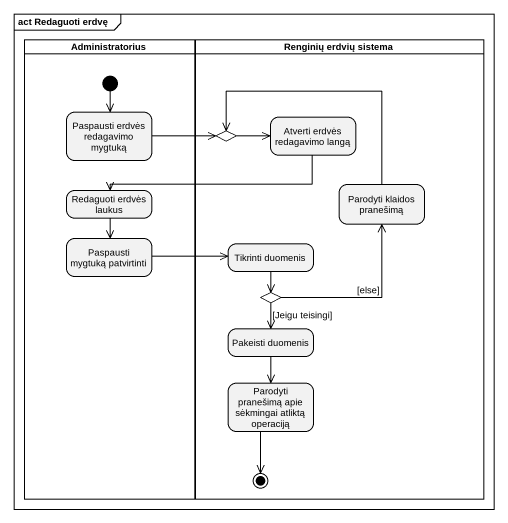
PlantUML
@startuml
mainframe act Redaguoti erdvę
hide empty description
state Administratorius <<partition>> {
  state "Paspausti erdvės redagavimo mygtuką" as Paspausti_erdvės_redagavimo
  state "Redaguoti erdvės laukus" as Redaguoti_erdvės_laukus
  state "Paspausti mygtuką patvirtinti" as Paspausti_mygtuką
  [*] --> Paspausti_erdvės_redagavimo
}
state "Renginių erdvių sistema" as Renginių_erdvių_sistema <<partition>> {
  state "Atverti erdvės redagavimo langą" as Atverti_erdvės_redagavimo
  state choice1 <<choice>>
  state "Parodyti klaidos pranešimą" as Parodyti_klaidos_pranešimą
  state "Tikrinti duomenis" as Tikrinti_duomenis
  state choice2 <<choice>>
  state "Pakeisti duomenis" as Pakeisti_duomenis
  state "Parodyti pranešimą apie sėkmingai atliktą operaciją" as Parodyti_pranešimą_apie
  Parodyti_pranešimą_apie --> [*]
}
Paspausti_erdvės_redagavimo -right-> choice1
Atverti_erdvės_redagavimo -left-> Redaguoti_erdvės_laukus
choice1 -right-> Atverti_erdvės_redagavimo
Redaguoti_erdvės_laukus --> Paspausti_mygtuką
Parodyti_klaidos_pranešimą -left-> choice1
Paspausti_mygtuką -right-> Tikrinti_duomenis
Tikrinti_duomenis --> choice2
choice2 -up-> Parodyti_klaidos_pranešimą : [else]
choice2 --> Pakeisti_duomenis : [Jeigu teisingi]
Pakeisti_duomenis --> Parodyti_pranešimą_apie
@enduml
